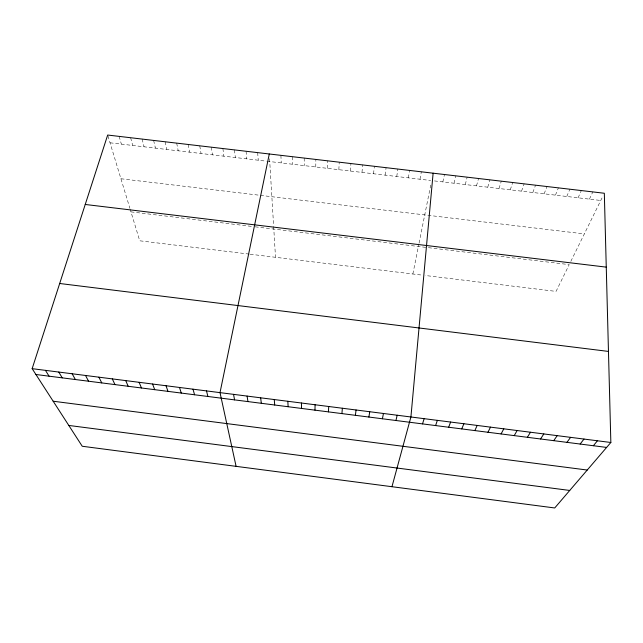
<?xml version="1.0" encoding="UTF-8"?>
<svg xmlns="http://www.w3.org/2000/svg" width="643" height="643" viewBox="0 0 643 643"><rect width="100%" height="100%" fill="white"/><g stroke="black" fill="none" stroke-linecap="round" stroke-linejoin="round"><path stroke-width="0.48" stroke-dasharray="3.21 2.41" d="M315.777 166.979L315.866 159.44M327.311 168.329L327.544 160.814M338.853 169.688L339.231 162.181M350.419 171.046L350.925 163.555M361.985 172.404L362.636 164.921M373.567 173.771L374.355 166.296M385.157 175.129L386.081 167.67M396.763 176.495L397.824 169.053M408.377 177.862L409.583 170.427M420 179.228L421.35 171.81M412.862 273.99L418.898 243.962M419.067 243.126L430.738 185.088M442.842 181.913L444.466 174.518M454.054 183.231L455.815 175.844M465.275 184.549L467.172 177.179M476.503 185.867L478.537 178.513M487.748 187.193L489.918 179.847M499.008 188.512L501.315 181.181M510.269 189.838L512.712 182.516M521.545 191.164L524.125 183.858M532.83 192.49L535.547 185.192M544.131 193.816L546.984 186.534M555.431 195.142L558.429 187.877M566.756 196.477L569.883 189.219M578.081 197.811L581.352 190.561M589.422 199.137L592.83 191.911M570.823 261.371L602.74 196.461M110.033 142.794L265.913 161.112M266.869 161.224L430.665 180.482M434.435 180.924L600.771 200.471M120.924 178.746L584.334 233.899M130.963 211.877L253.294 226.601M255.158 226.826L426.574 247.459M428.391 247.676L569.216 264.627L556.05 291.4L425.208 275.493M249.203 254.098L139.732 240.795L130.167 209.24M250.175 254.218L422.355 275.148M107.944 135.898L129.902 208.356M119.148 136.38L121.366 144.128M130.633 137.731L132.715 145.463M142.127 139.073L144.072 146.797M153.629 140.423L155.445 148.131M165.147 141.773L166.826 149.465M176.672 143.124L178.215 150.808M188.206 144.482L189.613 152.15M199.756 145.832L201.034 153.492M211.314 147.191L212.455 154.834M222.888 148.541L223.893 156.177M234.47 149.899L235.338 157.519M246.06 151.258L246.791 158.869M257.666 152.624L258.261 160.22M269.57 158.725L273.605 225.637M273.653 226.497L275.509 257.296M280.911 155.349L281.232 162.912M292.557 156.707L292.734 164.27M304.203 158.074L304.252 165.621"/><path stroke-width="0.96" d="M314.982 410.154L315.078 404.76M328.436 411.874L328.726 406.497M341.907 413.602L342.381 408.241M433.125 173.192L410.917 416.985L391.965 486.703M355.394 415.322L356.053 409.985M368.889 417.05L369.749 411.729M382.408 418.778L383.453 413.481M269.288 153.982L220.01 392.632L236.094 466.352M395.943 420.506L397.173 415.233M422.531 423.898L424.139 418.673M32.15 368.664L107.678 135.038L604.324 193.254L610.85 442.488L554.724 507.962L82.24 446.258L32.15 368.664L610.85 442.488M435.584 425.57L437.377 420.361M448.653 427.241L450.63 422.049M461.738 428.913L463.9 423.745M474.839 430.585L477.186 425.441M487.949 432.265L490.488 427.137M501.074 433.937L503.799 428.833M514.215 435.616L517.133 430.529M527.373 437.296L530.475 432.233M540.546 438.984L543.833 433.937M553.727 440.664L557.208 435.649M566.933 442.352L570.598 437.353M580.147 444.04L583.997 439.065M593.376 445.736L597.419 440.776M85.238 204.466L606.261 267.134M59.686 283.491L608.463 351.424M35.912 374.491L606.614 447.424M53.168 401.224L587.236 470.033M68.801 425.441L569.738 490.448M45.468 370.368L49.053 376.171M58.802 372.064L62.21 377.859M72.153 373.768L75.376 379.539M85.519 375.472L88.565 381.227M98.901 377.184L101.763 382.906M112.3 378.888L114.976 384.594M125.707 380.6L128.206 386.29M139.137 382.312L141.444 387.978M152.576 384.032L154.706 389.674M166.031 385.744L167.976 391.37M179.501 387.464L181.27 393.074M192.996 389.184L194.572 394.77M206.499 390.904L207.89 396.474M233.546 394.36L234.574 399.882M247.097 396.088L247.933 401.586M260.664 397.816L261.315 403.298M274.248 399.552L274.706 405.01M287.839 401.28L288.12 406.722M301.454 403.016L301.543 408.442"/></g></svg>
